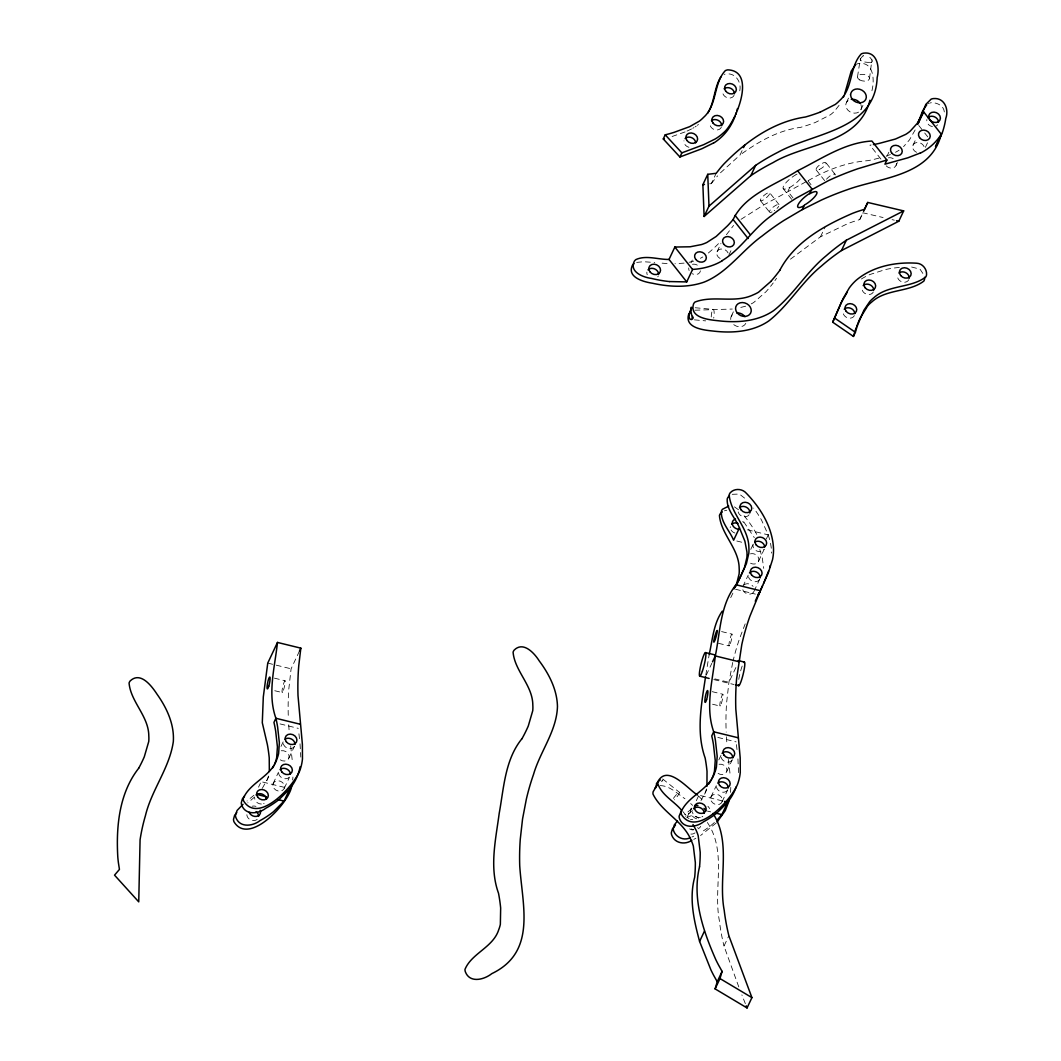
<?xml version="1.0" encoding="UTF-8"?>
<svg xmlns="http://www.w3.org/2000/svg" width="1061" height="1061" viewBox="0 0 1061 1061"><rect width="100%" height="100%" fill="white"/><g stroke="black" fill="none" stroke-linecap="round" stroke-linejoin="round"><path stroke-width="0.75" stroke-dasharray="5 3.75" d="M739.769 90.795C741.705 82.015 735.392 72.533 725.896 73.991M738.575 772.633L737.846 757.302M730.79 787.408L730.459 793.522M292.65 780.007L292.929 777.037M871.93 90.742C874.609 80.371 873.999 61.697 858.919 63.474A8.939 7.374 25.2 0 0 856.399 64.257M299.441 651.096L291.099 668.815L288.817 689.013A344.745 284.454 25.2 0 0 288.26 715.446L288.393 718.589M857.5 76.883L860.365 58.501M869.503 78.567L871.956 59.403M705.79 675.167L709.186 654.544M732.7 662.488L728.92 682.316L726.639 702.515A344.745 284.454 25.2 0 0 726.069 728.96L726.201 732.103M745.193 623.881L739.902 637.674A344.745 284.454 25.2 0 0 733.058 661.003M262.306 788.336L267.332 779.358A46.498 38.368 25.2 0 0 268.592 775.458M701.003 800.578L705.141 792.859A46.498 38.368 25.2 0 0 706.401 788.96M790.445 259.189L820.524 236.762L847.447 223.778A145.662 120.185 25.2 0 1 853.163 221.669L859.755 219.561L862.885 212.784L883.084 217.532M281.006 746.413L283.698 740.697M273.101 783.615L278.459 772.209M750.75 549.386L753.429 543.683M742.833 586.6L748.191 575.181M718.814 759.915L721.507 754.212M710.91 797.116L716.268 785.71M258.513 787.169L260.462 783.045M266.788 780.644L268.738 776.519M288.857 758.164L294.494 746.201M284.295 788.243L289.229 777.779M709.729 183.818L711.308 183.633L716.175 173.301M720.485 172.784L740.021 155.025L742.103 150.596M691.016 262.823L692.303 260.064M717.05 251.736L720.949 243.473M728.814 255.21L731.414 249.706M731.281 316.271L733.363 311.841M846.36 102.652L850.524 93.792M860.869 109.787L862.951 105.357M820.524 236.762L825.378 226.431M886.93 156.352L888.866 152.214M859.755 219.561L864.622 209.216M896.094 165.33L897.394 162.572M912.964 145.277L916.213 138.381M925.378 147.36L927.964 141.856M766.307 539.015L768.257 534.877L761.493 520.009A115.477 95.278 25.2 0 0 753.681 508.113M758.588 561.15L764.225 549.187A6.061 5 25.2 0 1 756.758 550.991A6.061 5 25.2 0 1 753.23 544.121M706.268 675.128L711.825 663.324M754.039 591.229L759.676 579.266M735.857 667.555L728.92 682.316L714.902 678.894M686.958 817.54L691.122 808.681M696.321 800.684L698.271 796.546M704.597 794.158L707.846 787.262M726.666 771.679L732.302 759.716M722.103 801.745L727.74 789.782M738.788 986.916L724 946.067L728.867 935.736M915.152 129.946L909.476 139.88L903.561 146.657M839.052 105.371L834.543 111.1A46.498 38.368 25.2 0 1 830.405 114.787L815.339 122.466A201.099 165.927 25.2 0 1 800.564 127.36C778.005 130.304 758.204 141.816 740.021 155.025M776.559 278.3L774.928 280.635M726.374 234.746L733.589 225.423M711.308 183.633L715.247 178.646A145.662 120.185 25.2 0 1 717.634 175.874M716.294 822.938L700.565 835.524M254.613 796.997L247.823 802.872M692.435 810.498L685.631 816.386M714.411 822.54L711.255 825.233A115.477 95.278 25.2 0 1 700.525 832.593M253.937 795.246L246.988 801.015M691.745 808.761L684.796 814.516M708.377 252.995L712.568 249.362A206.006 169.985 25.2 0 0 719.796 242.293M741.042 219.309L763.138 205.29L805.644 181.961M862.009 56.724L863.19 56.047M695.127 126.882L696.255 126.113M702.806 256.961L700.393 258.327M692.767 128.301L693.96 127.599M895.511 152.293L897.938 150.927A46.498 38.368 25.2 0 0 899.105 150.171M693.748 839.384L695.857 838.27M808.124 180.688C826.678 169.906 846.718 162.227 868.137 160.635A206.006 169.985 25.2 0 0 881.97 157.293M691.547 128.965L686.414 131.365M928.362 103.66L929.197 103.262M871.28 62.413L870.431 62.652M691.971 836.983L693.748 836.187M685.074 131.922L672.21 136.471A152.864 126.126 25.2 0 1 671.096 136.816M890.365 154.588L886.267 156.02M745.658 306.191L737.607 308.234M732.223 494.307L739.384 494.068L747.024 499.996M724.438 510.832L726.758 510.248M693.669 261.099L689.08 262.292M636.68 262.412L643.55 261.722L654.73 262.505M694.942 310.21L732.276 309.043M684.08 263.115L674.968 263.738M660.221 785.604C669.889 785.763 677.356 793.734 684.955 798.747M667.077 263.566L658.828 262.903M911.638 267.027L920.006 269.162L924.396 275.741M695.18 307.743L713.271 309.388A6.061 1.379 -84.8 0 1 713.721 318.075M694.371 319.838L705.671 320.873M892.076 219.64L894.317 220.171M747.448 529.797L768.257 534.877M736.825 541.017L743.217 542.582M735.565 589.266L755.379 594.107M721.573 631.574L731.984 634.12M718.469 643.298L729.119 645.897M713.801 679.584L734.04 684.531M712.223 691.666L722.873 694.265M712.554 704.225L719.995 706.042M717.846 737.422L736.122 741.891M267.757 663.098L291.099 668.815M274.414 678.151L285.064 680.764M274.746 690.724L282.186 692.541M700.512 795.564L722.912 801.042M707.475 811.095L710.684 811.877M280.038 723.907L298.313 728.376M262.704 782.05L289.905 788.708M734.451 506.866L738.642 509.864M860.988 60.318L860.285 59.588M662.701 778.973L679.398 792.328M690.684 803.562L692.634 805.365M698.47 795.922L703.297 800.856M682.82 811.519L689 818.774M744.132 515.765L745.764 517.795A115.477 95.278 25.2 0 1 755.671 532.397M918.786 125.49L923.707 131.723M924.688 132.983L929.608 139.216M880.935 159.11L869.94 145.158A152.864 126.126 25.2 0 0 871.094 144.986M835.007 174.203L825.962 162.718M816.134 169.84L824.662 180.649M808.137 181.033L811.015 184.694M793.005 197.93L787.872 191.418L789.822 187.28A12.122 3.501 -38.7 0 1 783.442 186.325A12.122 3.501 -38.7 0 1 795.405 175.052M783.151 188.5L793.734 201.922M779.026 204.614L769.769 192.863A6.061 1.645 -40.6 0 0 761.97 197.439A6.061 1.645 -40.6 0 0 763.522 199.853A6.061 1.645 -40.6 0 0 769.716 192.797M760.379 200.529L769.623 212.253M707.926 806.267L709.703 808.548M743.814 521.919L754.305 537.635M707.355 822.487C727.09 851.625 713.191 888.229 719.345 920.59A260.926 215.29 25.2 0 0 724 946.067M755.657 532.41L756.745 534.373M745.339 1003.653L741.891 994.913M759.809 549.532L762.196 557.37L763.734 568.378M944.33 111.949C943.892 105.875 937.274 102.625 931.823 102.692A8.939 7.374 25.2 0 0 930.059 102.983M736.44 744.623L737.329 752.421M728.469 759.451L730.233 775.604M298.937 733.774L299.786 741.387M290.661 745.949L292.425 762.09M300.038 743.801L300.793 757.09M726.414 736.825L726.944 744.252M288.711 724.796L289.123 730.75M738.761 679.358A12.122 1.631 -76.3 0 1 742.647 664.849M700.671 826.36A8.09 6.671 25.2 0 1 698.257 828.76M693.881 829.609A8.09 6.671 25.2 0 1 691.056 828.906M687.024 817.925A8.09 6.671 25.2 0 1 698.576 818.137M696.613 818.84A8.09 6.671 25.2 0 1 692.369 807.103M673.403 798.402A6.061 0.955 -51.3 0 1 679.411 792.355A6.061 0.955 -51.3 0 1 674.464 799.822M661.799 781.082A6.048 0.676 -44.6 0 1 662.701 780.419M662.873 779.928A5.146 1.976 -23.7 0 1 661.693 781.387M727.183 790.604A6.061 5 25.2 0 1 719.981 791.453A6.061 5 25.2 0 1 716.599 785.167M732.05 760.127A6.061 5 25.2 0 1 724.557 761.387A6.061 5 25.2 0 1 721.308 754.65M702.793 816.294A6.061 5 25.2 0 1 701.918 816.904M700.34 817.461A6.061 5 25.2 0 1 692.448 811.864M768.151 534.89A71.631 59.098 25.2 0 1 771.626 553.113M759.411 579.691A6.061 5 25.2 0 1 752.687 581.269A6.061 5 25.2 0 1 748.39 575.539M749.079 514.771A6.061 5 25.2 0 1 741.586 516.031A6.061 5 25.2 0 1 738.337 509.293M732.899 593.139A206.006 169.985 25.2 0 1 729.703 599.531M750.432 553.855A6.061 5 25.2 0 1 757.899 556.627A6.061 5 25.2 0 1 756.891 563.205A6.061 5 25.2 0 1 749.159 562.25M753.84 591.667A6.061 5 25.2 0 1 747.673 593.921A6.061 5 25.2 0 1 742.607 588.921M743.96 584.969A6.061 5 25.2 0 1 753.098 586.375M734.875 533.007A6.061 5 25.2 0 1 730.857 529.691M730.273 527.649A6.061 5 25.2 0 1 730.313 526.707M742.766 521.468A6.061 5 25.2 0 1 743.403 522.45M719.066 764.252A6.061 5 25.2 0 1 726.904 770.79A6.061 5 25.2 0 1 717.713 773.151M695.021 832.819A6.061 5 25.2 0 1 690.857 834.079M697.899 827.5A6.061 5 25.2 0 1 697.634 827.925M693.363 829.967A6.061 5 25.2 0 1 689.637 828.893M690.486 819.649A6.061 5 25.2 0 1 692.727 819.636M289.374 777.103A6.061 5 25.2 0 1 282.929 778.283A6.061 5 25.2 0 1 278.658 773.045M294.242 746.626A6.061 5 25.2 0 1 286.245 747.594A6.061 5 25.2 0 1 283.95 740.286M264.109 803.402A6.061 5 25.2 0 1 263.605 803.641M261.391 804.052A6.061 5 25.2 0 1 254.64 797.872M281.258 750.75A6.061 5 25.2 0 1 289.096 757.275A6.061 5 25.2 0 1 279.905 759.649M257.213 819.317A6.061 5 25.2 0 1 250.582 819.901A6.061 5 25.2 0 1 246.855 814.41M252.12 806.267A6.061 5 25.2 0 1 255.966 806.387M800.14 178.977A12.122 3.621 -38.5 0 1 789.742 187.439M795.697 174.786A12.122 3.621 -38.5 0 1 797.05 174.123M826.492 179.229A6.061 1.777 -38.2 0 1 832.209 174.694A6.061 1.777 -38.2 0 1 835.153 174.959M916.585 152.307A6.061 5 25.2 0 1 912.752 145.927A6.061 5 25.2 0 1 918.879 142.598A6.061 5 25.2 0 1 924.396 148.063M896.399 163.275A6.061 5 25.2 0 1 892.885 167.943A6.061 5 25.2 0 1 886.214 165.834M888.362 157.837A6.061 5 25.2 0 1 894.038 159.216M937.659 124.747A6.061 5 25.2 0 1 936.187 125.994M932.447 126.577A6.061 5 25.2 0 1 926.876 119.508M772.037 211.948A6.061 1.777 -38.2 0 1 770.445 209.76A6.061 1.777 -38.2 0 1 777.899 204.494A6.061 1.777 -38.2 0 1 777.023 208.42M774.689 210.383A6.061 1.777 -38.2 0 1 774.198 210.715M700.459 270.807A6.061 5 25.2 0 1 692.13 273.711M689.146 270.555A6.061 5 25.2 0 1 688.788 267.942M692.462 264.295A6.061 5 25.2 0 1 698.947 266.444M720.114 258.513A6.061 5 25.2 0 1 718.576 249.879A6.061 5 25.2 0 1 728.085 252.982M658.284 275.966A6.061 5 25.2 0 1 657.78 276.841M647.25 274.719A6.061 5 25.2 0 1 646.892 272.107M751.215 303.884A46.498 38.368 25.2 0 0 753.695 302.518L765.949 291.788A201.099 165.927 25.2 0 0 773.23 282.955M745.803 323.38A8.09 6.671 25.2 0 1 732.62 323.552M730.737 319.494A8.09 6.671 25.2 0 1 734.689 313.327M711.228 316.974A6.061 1.379 -84.8 0 1 713.35 309.414M899.343 267.425A115.477 95.278 25.2 0 0 885.378 269.56L869.967 274.507A71.631 59.098 25.2 0 0 859.742 280.091M873.309 291.974A6.061 5 25.2 0 1 866.187 294.069A6.061 5 25.2 0 1 862.062 287.611M854.37 315.608A6.061 5 25.2 0 1 847.54 317.809A6.061 5 25.2 0 1 843.044 311.748M908.8 279.706A6.061 5 25.2 0 1 901.147 281.563A6.061 5 25.2 0 1 897.885 274.428M860.856 104.522A8.09 6.671 25.2 0 1 856.837 112.904A8.09 6.671 25.2 0 1 846.559 108.315A8.09 6.671 25.2 0 1 849.967 99.654M860.338 59.562A5.438 2.109 -26.8 0 1 861.864 57.228M869.741 62.32A6.048 1.698 8.5 0 1 860.418 60.397M872.367 60.61A5.146 2.692 43.9 0 1 871.214 62.334M862.964 55.729A6.048 4.271 22.8 0 1 863.588 55.583M869.808 57.387A6.048 4.271 22.8 0 1 871.466 59.456M698.456 124.455A46.498 38.368 25.2 0 1 697.369 125.304M724.199 74.416A8.939 7.374 25.2 0 1 725.034 74.151M721.321 127.254A6.061 5 25.2 0 1 714.345 129.575A6.061 5 25.2 0 1 709.968 123.262M688.934 147.293A6.061 5 25.2 0 1 683.96 140.795M734.053 95.344A6.061 5 25.2 0 1 726.785 97.546A6.061 5 25.2 0 1 722.82 90.835M730.366 643.576A6.061 0.822 -76.3 0 0 732.063 634.16A6.061 0.822 -76.3 0 0 729.239 642.276A6.061 0.822 -76.3 0 0 730.366 643.576M721.241 703.735A6.061 0.822 -76.3 0 0 722.939 694.305A6.061 0.822 -76.3 0 0 720.114 702.422A6.061 0.822 -76.3 0 0 721.241 703.735M711.188 800.936A6.061 5 25.2 0 0 721.347 803.005A6.061 5 25.2 0 0 716.997 794.357A6.061 5 25.2 0 0 711.188 800.936M283.433 690.22A6.061 0.822 -76.3 0 0 285.13 680.804A6.061 0.822 -76.3 0 0 282.306 688.921A6.061 0.822 -76.3 0 0 283.433 690.22M273.977 788.389A6.061 5 25.2 0 0 284.096 788.681A6.061 5 25.2 0 0 278.022 780.724A6.061 5 25.2 0 0 273.977 788.389M819.331 169.495A6.061 1.91 -35.9 0 0 826.002 162.797A6.061 1.91 -35.9 0 0 817.792 166.537A6.061 1.91 -35.9 0 0 819.331 169.495M859.728 79.933A6.061 3.329 8.6 0 0 869.45 78.872A6.061 3.329 8.6 0 0 861.333 74.363A6.061 3.329 8.6 0 0 859.728 79.933"/><path stroke-width="1.5" d="M692.727 317.518L692.674 316.311M699.531 866.784C691.891 898.282 703.125 930.842 715.79 959.608A145.662 120.185 25.2 0 0 718.629 965.192L722.09 971.385L719.981 978.56L715.114 988.892L747.05 1007.95L751.917 997.619L728.867 935.736A260.926 215.29 25.2 0 1 724.199 910.258C718.085 878.322 731.652 842.447 712.992 813.416M269.335 771.519L269.229 757.859A206.006 169.985 25.2 0 0 267.359 744.543L262.292 722.753L263.3 696.984L267.757 663.098L277.478 642.435L300.833 648.152L298.778 665.486A346.085 285.555 25.2 0 0 298.008 695.658L302.385 744.318L302.465 758.933A66.551 54.92 25.2 0 1 300.329 769.092C295.847 783.999 258.778 825.286 243.659 801.042A8.939 7.374 25.2 0 1 243.248 798.548C249.905 782.315 271.603 776.533 277.054 758.681A46.498 38.368 25.2 0 0 278.619 753.482L279.361 742.793L277.624 727.024A152.864 126.126 25.2 0 0 275.9 718.284C267.2 693.788 274.826 667.369 277.478 642.435M691.891 307.478L689.796 311.961M734.053 588.895L735.989 584.757L760.366 590.725L749.915 616.202A346.085 285.555 25.2 0 0 741.798 644.584L736.586 678.987A346.085 285.555 25.2 0 0 735.817 709.172L740.193 757.819L740.273 772.435A66.551 54.92 25.2 0 1 738.138 782.594C733.655 797.514 696.586 838.787 681.48 814.543A8.939 7.374 25.2 0 1 681.056 812.05C687.714 795.83 709.411 790.034 714.862 772.196A46.498 38.368 25.2 0 0 716.427 766.984L717.183 756.307L715.432 740.525A152.864 126.126 25.2 0 0 713.708 731.798C705.008 707.289 712.634 680.87 715.3 655.937C720.3 632.038 720.101 604.69 735.989 584.757A152.864 126.126 25.2 0 0 740.14 577.463L746.387 563.643L748.814 553.365A46.498 38.368 25.2 0 0 748.894 547.808C748.814 527.993 730.737 513.67 729.159 494.85A8.939 7.374 25.2 0 1 730.273 492.728C734.504 488.06 742.421 488.551 746.427 493.338C760.936 508.338 772.713 527.794 773.535 549.121A66.551 54.92 25.2 0 1 772.554 559.558L768.217 573.099L758.429 594.863L761.453 588.338M705.565 676.613C701.639 703.536 695.804 731.679 705.154 758.058A206.006 169.985 25.2 0 1 707.024 771.36L706.944 786.347M709.186 654.544C712.528 639.982 713.416 623.762 722.249 611.176M736.984 110.53L737.488 108.58M769.689 567.463L770.18 565.566M291.735 785.737C290.144 801.745 248.937 846.797 233.937 821.705A8.939 7.374 25.2 0 1 233.526 819.211L234.547 815.551L236.722 812.607M729.159 800.578L725.247 810.657L717.117 822.023M715.114 988.892L717.236 981.717L722.09 971.385M869.94 100.238C858.972 144.057 805.379 143.142 773.071 162.598A260.926 215.29 25.2 0 0 750.817 175.662L704.119 216.484L702.873 184.654L707.74 174.322L716.175 173.301L720.114 168.314A145.662 120.185 25.2 0 1 723.854 164.044C745.91 141.365 773.522 121.683 805.405 117.015A201.099 165.927 25.2 0 0 820.193 112.121M941.425 133.487C931.399 176.351 880.935 177.386 847.208 189.733A344.745 284.454 25.2 0 0 821.32 200.091L802.235 209.627L784.066 220.343A344.745 284.454 25.2 0 0 762.262 235.887C742.13 250.25 727.634 272.65 704.172 282.093C687.541 287.982 669.332 286.934 652.343 283.221C643.802 281.908 626.812 277.465 632.343 265.449A8.939 7.374 25.2 0 1 634.027 263.685M735.764 114.469L736.4 112.493M656.056 785.763L656.852 783.655M844.675 93.885L851.174 71.246L855.617 64.708M768.496 571.295L763.588 583.47M856.346 327.425L855.988 328.433A152.864 126.126 25.2 0 0 853.442 336.443L832.699 322.199L841.254 302.518L847.301 292.12M917.805 123.474L922.606 111.034L926.744 104.774M736.201 585.566L739.093 574.041A46.498 38.368 25.2 0 0 739.172 568.471C739.093 548.67 721.016 534.333 719.438 515.513A8.939 7.374 25.2 0 1 720.552 513.391L722.289 511.866M856.718 326.43L857.474 324.467M918.468 122.625L925.829 104.389L931.147 99.137A8.939 7.374 25.2 0 1 933.773 98.554C944.555 97.678 949.104 109.469 945.789 118.421A115.477 95.278 25.2 0 1 942.035 133.487L935.51 146.71L941.346 134.309L923.64 111.843L917.805 124.243M735.048 116.458L732.395 122.439M857.858 323.486L859.596 319.348M843.455 97.002L844.079 95.463M757.899 595.155L758.854 592.807M274.574 764.119L275.117 762.819A46.498 38.368 25.2 0 0 276.669 757.62L277.425 746.931L275.674 731.148A152.864 126.126 25.2 0 0 273.95 722.422L275.887 718.284L300.263 724.252M832.699 322.199L843.203 298.393L849.251 287.982A66.551 54.92 25.2 0 1 856.227 280.223C872.765 266.298 895.617 261.802 916.757 263.221C922.5 263.526 927.035 269.096 926.558 274.719A8.939 7.374 25.2 0 1 925.762 276.974C910.908 288.38 888.296 284.547 873.76 297.796A46.498 38.368 25.2 0 0 869.728 301.603L863.853 310.329L857.925 324.295A152.864 126.126 25.2 0 0 855.391 332.305M755.273 601.229L757.421 596.322M923.64 111.843L917.248 123.355L910.272 131.087A46.498 38.368 25.2 0 1 905.709 134.389L895.444 139.031L879.211 143.407A152.864 126.126 25.2 0 1 873.402 144.575M761.612 587.86L762.62 585.645M690.154 312.372A8.939 7.374 25.2 0 0 688.669 314.281C684.358 328.167 704.066 330.117 713.271 331.072C732.077 333.313 752.567 332 768.668 321.032C788.8 305.289 801.559 282.146 821.439 266.006A260.926 215.29 25.2 0 1 841.492 250.542L898.8 221.232L903.667 210.9L867.752 202.452L864.622 209.216L858.031 211.338A145.662 120.185 25.2 0 0 852.301 213.447C824.079 225.688 794.437 242.094 779.795 270.303M860.153 318.088L867.792 305.727A46.498 38.368 25.2 0 1 871.81 301.934C886.346 288.685 908.972 292.504 923.813 281.112A8.939 7.374 25.2 0 0 924.622 278.844L924.662 277.292M711.772 778.907L712.926 776.32A46.498 38.368 25.2 0 0 714.477 771.122L715.233 760.432L713.483 744.663A152.864 126.126 25.2 0 0 711.759 735.923L713.695 731.798L738.071 737.753M299.441 651.096L300.833 648.152M243.022 804.304L237.094 810.458L235.476 815.073A8.939 7.374 25.2 0 0 235.887 817.567C239.746 827.951 252.704 826.36 259.985 820.63A115.477 95.278 25.2 0 0 273.459 811.731L284.069 801.108L289.905 788.708L279.282 799.318A115.477 95.278 25.2 0 1 265.807 808.217C258.539 813.973 245.568 815.551 241.722 805.166A8.939 7.374 25.2 0 1 241.311 802.673L242.332 799.026L244.494 796.068M663.271 138.964L665.22 134.827A152.864 126.126 25.2 0 0 674.146 132.333L689.677 126.657L699.318 121.166A46.498 38.368 25.2 0 0 703.47 117.479C717.395 105.264 713.377 83.275 725.313 70.636A8.939 7.374 25.2 0 1 727.833 69.854C757.183 71.034 735.485 122.957 723.735 132.545A66.551 54.92 25.2 0 1 715.22 138.978L703.708 144.667L681.852 152.85L679.902 156.988L663.271 138.964A152.864 126.126 25.2 0 0 664.385 138.699M674.862 247.041L692.568 269.507L686.732 281.908L669.027 259.441L674.862 247.041L690.114 246.789L701.454 244.574A46.498 38.368 25.2 0 0 706.918 242.425L716.162 236.47L727.475 225.86A152.864 126.126 25.2 0 0 733.124 219.521C745.286 194.256 775.578 185.025 797.607 170.755C821.347 158.991 844.662 142.598 871.89 141.02L886.877 160.039L884.94 164.176L907.805 157.824L919.993 153.129M704.119 216.484L708.987 206.152L755.684 165.33A260.926 215.29 25.2 0 1 777.938 152.267C813.76 132.413 875.166 130.702 877.168 77.506C879.781 67.533 877.367 51.326 863.787 53.143A8.939 7.374 25.2 0 0 861.267 53.925C849.33 66.564 853.336 88.554 839.41 100.768A46.498 38.368 25.2 0 1 835.259 104.455L820.206 112.134M743.496 147.638L744.888 144.694M750.817 175.662L755.684 165.33M721.891 260.794C741.559 249.003 752.753 228.831 771.294 215.768A346.085 285.555 25.2 0 1 796.294 198.102L828.309 180.702A346.085 285.555 25.2 0 1 857.818 168.752L886.877 160.039M802.235 209.627L804.185 205.502M810.02 193.102L811.957 188.964L797.607 170.755M841.492 250.542L846.346 240.21L903.667 210.9M863.574 211.311L867.752 202.452M729.438 495.779L728.323 496.866A8.939 7.374 25.2 0 0 727.209 498.988C726.506 509.784 735.631 518.298 739.451 527.834L733.615 540.235C729.756 530.699 720.684 522.184 721.374 511.389A8.939 7.374 25.2 0 1 722.488 509.267L728.708 506.11M853.455 336.443L855.391 332.305L834.649 318.061M712.515 661.852L715.3 655.937L738.642 661.653M717.501 819.569L721.878 814.609L727.713 802.209L724.517 801.426M717.236 981.717L713.761 975.523A145.662 120.185 25.2 0 1 710.936 969.94L699.597 941.452L704.451 931.12M273.963 765.405L272.584 767.978M738.204 581.6L744.451 567.781L746.878 557.502A46.498 38.368 25.2 0 0 746.944 551.932L744.902 541.229L739.451 527.834M707.621 113.262C714.822 102.042 713.934 87.559 721.109 76.485M138.646 768.31C119.217 793.111 116.007 826.439 117.798 857.023A145.662 120.185 25.2 0 0 118.421 862.845L119.442 869.423L114.535 875.153L138.739 901.863L140.079 839.808A260.926 215.29 25.2 0 1 145.41 815.737C151.564 789.848 169.574 768.058 173.328 741.573C174.455 724.345 166.802 707.939 157.041 694.212C151.763 686.175 140.569 671.043 130.198 680.91A8.939 7.374 25.2 0 0 129.071 683.032C130.662 701.851 148.739 716.175 148.805 735.989A46.498 38.368 25.2 0 1 148.739 741.546L144.283 756.838A206.006 169.985 25.2 0 1 138.659 768.31M711.122 780.206L708.788 784.039M521.946 738.708C504.97 759.61 503.882 787.819 499.214 813.283C495.739 839.662 489.161 867.381 498.511 893.243A201.099 165.927 25.2 0 1 500.659 908.03L500.354 924.33A46.498 38.368 25.2 0 1 498.789 929.529C493.338 947.367 471.628 953.163 464.983 969.383A8.939 7.374 25.2 0 0 465.394 971.889C469.837 983.494 484.174 979.701 491.787 973.653C537.025 951.916 522.211 905.338 519.718 865.63A344.745 284.454 25.2 0 1 520.275 839.185L522.556 818.986L526.349 799.158A344.745 284.454 25.2 0 1 533.55 774.344C540.208 751.307 556.733 731.029 557.463 706.454C557.078 689.65 549.081 674.08 539.213 660.87C534.359 653.152 523.352 640.937 514.2 650.075A8.939 7.374 25.2 0 0 513.086 652.197C514.665 671.016 532.741 685.34 532.821 705.141A46.498 38.368 25.2 0 1 532.741 710.711L528.285 726.003A201.099 165.927 25.2 0 1 521.972 738.721M681.467 810.577L679.12 816.188A8.939 7.374 25.2 0 0 679.531 818.681C683.39 829.065 696.348 827.474 703.629 821.731A115.477 95.278 25.2 0 0 717.103 812.845M727.713 802.209L717.09 812.832M770.817 281.457L758.562 292.186A46.498 38.368 25.2 0 1 753.403 294.772C734.968 303.685 713.31 294.905 695.008 302.04A8.939 7.374 25.2 0 0 693.536 303.95C689.226 317.836 708.92 319.785 718.138 320.74C736.944 322.982 757.435 321.669 773.522 310.701C793.655 294.958 806.426 271.815 826.307 255.674A260.926 215.29 25.2 0 1 846.346 240.21M655.075 788.469L653.165 791.678A8.939 7.374 25.2 0 0 653.006 794.119C661.772 812.182 683.576 821.134 691.228 840.537A46.498 38.368 25.2 0 1 693.337 846.081L695.34 862.58A201.099 165.927 25.2 0 1 694.703 877.115C688.881 898.534 693.96 920.484 699.597 941.452M677.435 820.962L674.305 824.928L673.284 828.575A8.939 7.374 25.2 0 0 673.695 831.081C676.175 837.487 684.08 841.055 690.353 837.633M675.486 825.087L672.369 829.052L671.334 832.713A8.939 7.374 25.2 0 0 671.746 835.206C674.756 843.376 685.048 845.113 691.812 840.325M713.284 143.102L701.759 148.792L679.902 156.988M702.873 184.654L704.451 184.455M686.732 281.908L669.531 281.563M691.135 319.547L691.825 319.427A5.146 2.44 67.7 0 0 692.541 317.358M669.027 259.441C658.152 259.666 646.308 254.892 635.963 259.547A8.939 7.374 25.2 0 0 634.292 261.311C629.04 271.948 643.245 277.372 651.401 278.406A115.477 95.278 25.2 0 0 669.531 281.576M896.558 220.701L898.8 221.232M705.499 652.581L714.849 654.876M738.191 660.579L744.411 662.104M699.796 676.162L709.133 678.443M735.591 684.915L738.708 685.671M715.485 813.044L721.878 814.609M256.868 794.45L266.47 796.798M277.664 799.543L284.069 801.108M719.981 978.56L751.917 997.619M697.501 795.034C688.417 789.556 667.754 763.867 658.032 781.347A8.939 7.374 25.2 0 0 657.873 783.787C661.772 795.22 673.96 801.148 681.441 810.073M665.22 134.827L681.852 152.85M735.061 215.383L750.047 234.401M733.111 219.521L748.111 238.539M693.005 824.53L696.082 830.206A46.498 38.368 25.2 0 1 698.191 835.736L700.207 852.248A201.099 165.927 25.2 0 1 699.557 866.784M746.201 1005.801L747.05 1007.95M707.74 174.322L708.987 206.152M743.841 662.528A12.122 1.631 -76.3 0 1 743.085 674.517A12.122 1.631 -76.3 0 1 738.31 684.862M694.915 805.71A8.09 6.671 25.2 0 1 697.913 805.432M704.013 808.363A8.09 6.671 25.2 0 1 705.711 810.975A6.061 5 25.2 0 1 695.552 810.67A6.061 5 25.2 0 1 699.597 803.005A6.061 5 25.2 0 1 705.671 810.975M655.963 787.196A5.438 0.875 -78.6 0 1 654.969 788.005M655.406 787.514A6.048 0.676 -44.6 0 1 657.263 785.339M656.414 783.602A6.048 2.507 -46.9 0 1 660.3 779.981M736.175 786.877A71.631 59.098 25.2 0 1 727.621 802.143M717.873 783.098A6.061 5 25.2 0 1 724.491 782.514A6.061 5 25.2 0 1 728.231 788.005M722.064 753.39A6.061 5 25.2 0 1 728.774 752.315A6.061 5 25.2 0 1 732.78 757.939M693.496 808.787A6.061 5 25.2 0 1 700.194 807.713A6.061 5 25.2 0 1 704.212 813.323M737.713 582.542A152.864 126.126 25.2 0 1 735.127 587.131M754.782 542.171A6.061 5 25.2 0 1 761.002 541.932A6.061 5 25.2 0 1 764.702 546.932M749.437 572.94A6.061 5 25.2 0 1 756.387 571.985A6.061 5 25.2 0 1 760.1 577.94M739.464 507.662A6.061 5 25.2 0 1 746.334 507.211A6.061 5 25.2 0 1 749.769 513.033M731.679 524.2A6.061 5 25.2 0 1 737.965 523.471M738.973 529.214A6.061 5 25.2 0 1 732.475 524.784A6.061 5 25.2 0 1 735.538 519.028M300.13 766.745A71.631 59.098 25.2 0 1 289.812 788.641M280.064 769.596A6.061 5 25.2 0 1 286.43 768.893A6.061 5 25.2 0 1 290.409 774.026M285.038 739.185A6.061 5 25.2 0 1 291.523 739.079A6.061 5 25.2 0 1 294.971 744.424M256.046 794.914A6.061 5 25.2 0 1 262.412 794.212A6.061 5 25.2 0 1 266.391 799.344M256.099 811.585A6.061 5 25.2 0 1 258.619 816.347M260.21 810.206A6.061 5 25.2 0 1 256.682 816.36A6.061 5 25.2 0 1 249.149 812.275M809.689 193.805A12.122 3.223 -37.3 0 1 816.638 194.004A12.122 3.223 -37.3 0 1 804.397 205.065M804.105 205.648A12.122 3.355 -40 0 1 798.071 204.733A12.122 3.355 -40 0 1 809.954 193.248M941.253 134.256A71.631 59.098 25.2 0 1 920.112 153.288M927.871 117.758A6.061 5 25.2 0 1 934.516 116.816A6.061 5 25.2 0 1 938.481 122.347M722.01 260.94A71.631 59.098 25.2 0 1 692.541 269.414M647.992 269.852A6.061 5 25.2 0 1 654.637 268.91A6.061 5 25.2 0 1 658.602 274.441M779.822 270.303A201.099 165.927 25.2 0 1 770.79 281.444M736.957 312.889A8.09 6.671 25.2 0 1 744.955 316.695M691.175 319.348A6.048 2.599 -72.4 0 1 689.968 312.067M692.899 318.618A6.048 1.048 79.2 0 1 690.91 310.568A6.048 1.048 79.2 0 1 691.891 307.995M863.177 285.581A6.061 5 25.2 0 1 869.702 284.693A6.061 5 25.2 0 1 873.733 290.038M844.251 309.215A6.061 5 25.2 0 1 850.776 308.327A6.061 5 25.2 0 1 854.795 313.671M899.025 272.995A6.061 5 25.2 0 1 905.736 272.677A6.061 5 25.2 0 1 909.211 278.287M851.267 99.349A8.09 6.671 25.2 0 1 860.192 103.328M732.302 122.4A71.631 59.098 25.2 0 1 713.403 143.248M711.44 120.729A6.061 5 25.2 0 1 718.032 120.291A6.061 5 25.2 0 1 721.679 125.755M685.088 138.593A6.061 5 25.2 0 1 691.48 137.585A6.061 5 25.2 0 1 695.658 142.744M724.172 88.806A6.061 5 25.2 0 1 730.764 88.368A6.061 5 25.2 0 1 734.398 93.832M702.395 671.149A12.122 1.631 -76.3 0 0 705.618 652.634A12.122 1.631 -76.3 0 0 699.928 669.332A12.122 1.631 -76.3 0 0 702.395 671.149M719.57 785.365A6.061 5 25.2 0 0 729.689 785.657A6.061 5 25.2 0 0 723.615 777.7A6.061 5 25.2 0 0 719.57 785.365M724.119 755.286A6.061 5 25.2 0 0 734.252 755.578A6.061 5 25.2 0 0 728.178 747.62A6.061 5 25.2 0 0 724.119 755.286M756.042 544.757A6.061 5 25.2 0 0 766.175 545.049A6.061 5 25.2 0 0 760.1 537.091A6.061 5 25.2 0 0 756.042 544.757M751.493 574.837A6.061 5 25.2 0 0 761.612 575.128A6.061 5 25.2 0 0 755.538 567.171A6.061 5 25.2 0 0 751.493 574.837M741.148 509.93A6.061 5 25.2 0 0 751.281 510.222A6.061 5 25.2 0 0 745.207 502.264A6.061 5 25.2 0 0 741.148 509.93M715.22 639.438A6.061 0.663 -74.1 0 0 717.183 630.499A6.061 0.663 -74.1 0 0 714.133 639.04A6.061 0.663 -74.1 0 0 715.22 639.438M706.573 699.716A6.061 0.968 -78.5 0 0 707.621 690.539A6.061 0.968 -78.5 0 0 704.968 699.172A6.061 0.968 -78.5 0 0 706.573 699.716M281.749 771.851A6.061 5 25.2 0 0 291.881 772.143A6.061 5 25.2 0 0 285.807 764.185A6.061 5 25.2 0 0 281.749 771.851M286.311 741.785A6.061 5 25.2 0 0 296.443 742.077A6.061 5 25.2 0 0 290.356 734.119A6.061 5 25.2 0 0 286.311 741.785M257.743 797.169A6.061 5 25.2 0 0 267.863 797.461A6.061 5 25.2 0 0 261.788 789.503A6.061 5 25.2 0 0 257.743 797.169M268.765 686.215A6.061 0.968 -78.5 0 0 269.812 677.024A6.061 0.968 -78.5 0 0 267.16 685.671A6.061 0.968 -78.5 0 0 268.765 686.215M919.529 137.612A6.061 5 25.2 0 0 929.688 138.182A6.061 5 25.2 0 0 923.852 130.092A6.061 5 25.2 0 0 919.529 137.612M891.545 152.824A6.061 5 25.2 0 0 901.704 153.381A6.061 5 25.2 0 0 895.869 145.304A6.061 5 25.2 0 0 891.545 152.824M929.715 119.628A6.061 5 25.2 0 0 939.874 120.185A6.061 5 25.2 0 0 934.038 112.108A6.061 5 25.2 0 0 929.715 119.628M695.631 259.295A6.061 5 25.2 0 0 705.79 259.852A6.061 5 25.2 0 0 699.955 251.775A6.061 5 25.2 0 0 695.631 259.295M723.615 244.083A6.061 5 25.2 0 0 733.774 244.64A6.061 5 25.2 0 0 727.939 236.563A6.061 5 25.2 0 0 723.615 244.083M649.849 271.722A6.061 5 25.2 0 0 659.995 272.292A6.061 5 25.2 0 0 654.16 264.202A6.061 5 25.2 0 0 649.849 271.722M737.196 312.889A8.09 6.671 25.2 0 0 750.671 313.035A8.09 6.671 25.2 0 0 742.342 302.544A8.09 6.671 25.2 0 0 737.196 312.889M865.153 287.77A6.061 5 25.2 0 0 875.245 287.836A6.061 5 25.2 0 0 868.972 279.985A6.061 5 25.2 0 0 865.153 287.77M846.227 311.417A6.061 5 25.2 0 0 856.32 311.483A6.061 5 25.2 0 0 850.033 303.632A6.061 5 25.2 0 0 846.227 311.417M900.656 275.515A6.061 5 25.2 0 0 910.749 275.581A6.061 5 25.2 0 0 904.463 267.73A6.061 5 25.2 0 0 900.656 275.515M852.262 99.257A8.09 6.671 25.2 0 0 865.736 99.455A8.09 6.671 25.2 0 0 857.434 88.938A8.09 6.671 25.2 0 0 852.262 99.257M712.873 122.89A6.061 5 25.2 0 0 723.032 123.567A6.061 5 25.2 0 0 717.316 115.437A6.061 5 25.2 0 0 712.873 122.89M686.865 140.423A6.061 5 25.2 0 0 697.037 141.1A6.061 5 25.2 0 0 691.308 132.97A6.061 5 25.2 0 0 686.865 140.423M725.591 90.981A6.061 5 25.2 0 0 735.764 91.657A6.061 5 25.2 0 0 730.034 83.514A6.061 5 25.2 0 0 725.591 90.981"/></g></svg>
